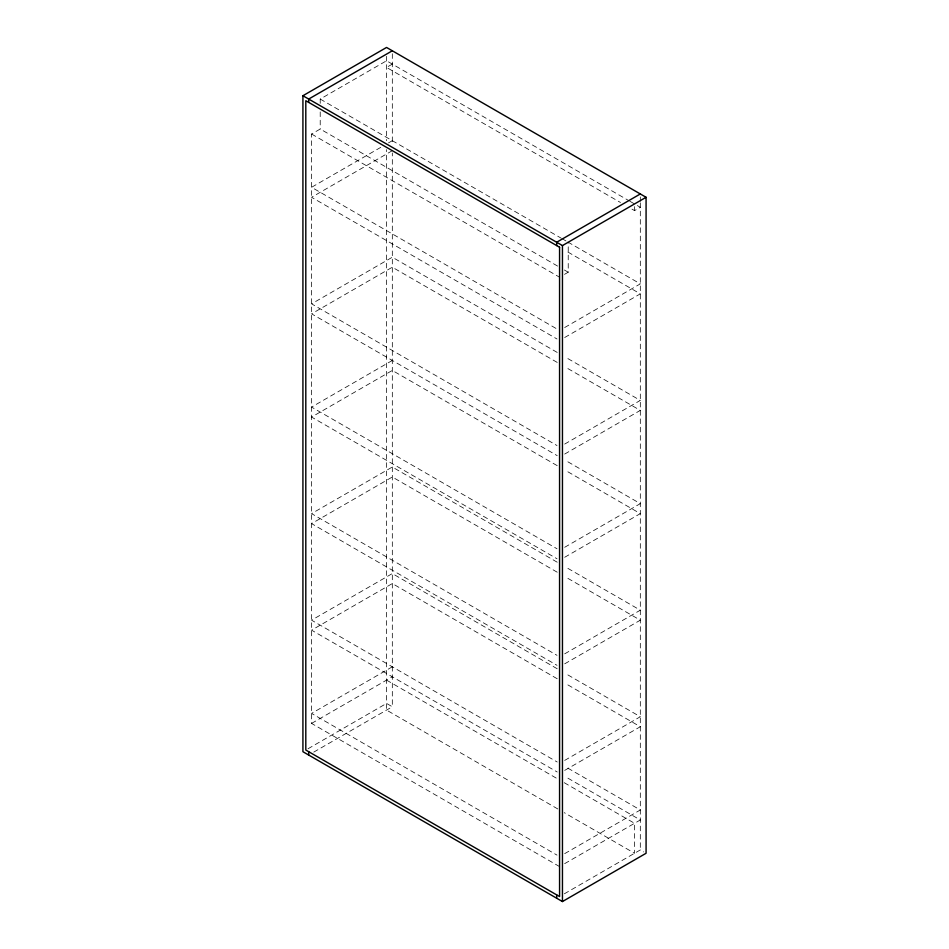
<?xml version="1.0" encoding="UTF-8"?>
<svg xmlns="http://www.w3.org/2000/svg" width="949" height="949" viewBox="0 0 949 949"><rect width="100%" height="100%" fill="white"/><g stroke="black" fill="none" stroke-linecap="round" stroke-linejoin="round"><path stroke-width="0.71" stroke-dasharray="4.75 3.56" d="M320.216 103.346L320.216 99.064L386.551 60.772L629.436 200.998M392.317 64.105L386.551 67.426L620.48 202.493M559.566 866.591L311.569 723.411L311.569 134.023L320.216 129.028L557.988 266.301M380.774 147.344L311.569 187.297L557.016 329.006M388.473 142.908L392.317 140.689M392.317 150.677L311.569 197.297L557.016 338.995M631.987 209.136L634.549 210.607L640.314 207.285L636.482 205.067M392.317 360.454L311.569 407.074L557.016 548.771M564.513 274.356L568.226 272.209L568.226 242.244M564.691 327.524L640.314 283.87L567.443 241.793M564.691 337.512L640.314 293.858L564.892 250.311M564.691 444.073L640.314 400.407L564.892 356.871M564.691 454.061L640.314 410.395L564.892 366.86M564.691 547.288L640.314 503.634L564.892 460.087M564.691 557.277L640.314 513.623L564.892 470.075M392.317 666.803L311.569 713.411L557.016 855.12M311.569 723.411L392.317 676.791M307.986 748.785L386.551 703.423L392.317 706.756L392.317 152.943M313.787 752.094L392.317 706.756M564.691 653.849L640.314 610.195L564.892 566.648M564.691 663.837L640.314 620.183L564.892 576.636M564.691 760.398L640.314 716.744L564.892 673.197M564.691 770.386L640.314 726.732L564.892 683.185M564.691 853.637L640.314 809.983L564.892 766.436M564.655 863.649L640.314 819.972L564.892 776.424M564.347 893.804L640.314 849.936L643.778 851.941M630.089 201.378L635.201 204.332M320.216 99.064L561.061 238.104M561.832 238.555L566.173 241.058M564.382 270.002L568.226 272.209M311.569 134.023L559.566 277.203M557.217 352.435L392.317 257.226L311.569 303.846L557.016 445.556M557.217 362.423L392.317 267.215L311.569 313.834L557.217 455.662M557.217 465.651L392.317 370.442L311.569 417.062L557.016 558.771M557.217 562.211L392.317 467.015L311.569 513.623L557.016 655.332M557.217 572.211L392.317 477.003L311.569 523.611L557.016 665.32M557.217 668.772L392.317 573.564L311.569 620.183L557.217 762.011M557.217 678.76L392.317 583.552L311.569 630.172L557.217 772M386.551 680.125L557.846 779.022M564.24 782.711L634.549 823.305L634.549 853.27L564.24 812.676M557.846 808.987L386.551 710.089L386.551 149.622M640.314 196.918L640.314 201.366M640.314 202.837L640.314 849.936M634.549 206.609L634.549 210.607M392.317 53.737L392.317 144.972M386.551 56.335L386.551 140.737M320.216 111.911L320.216 129.028"/><path stroke-width="1.42" d="M302.921 95.73L386.551 47.45L646.079 197.285L646.079 853.27L562.449 901.55L302.921 751.715L302.921 95.73L562.449 245.577L646.079 197.285M392.317 50.783L308.686 99.064L308.686 102.397M640.314 193.964L556.683 242.244L556.683 245.577M562.449 245.577L562.449 901.55M556.683 894.895L556.683 898.217M308.686 751.715L308.686 755.036M559.566 247.238L305.803 100.724L305.803 750.042L559.566 896.556L559.566 247.238"/></g></svg>
